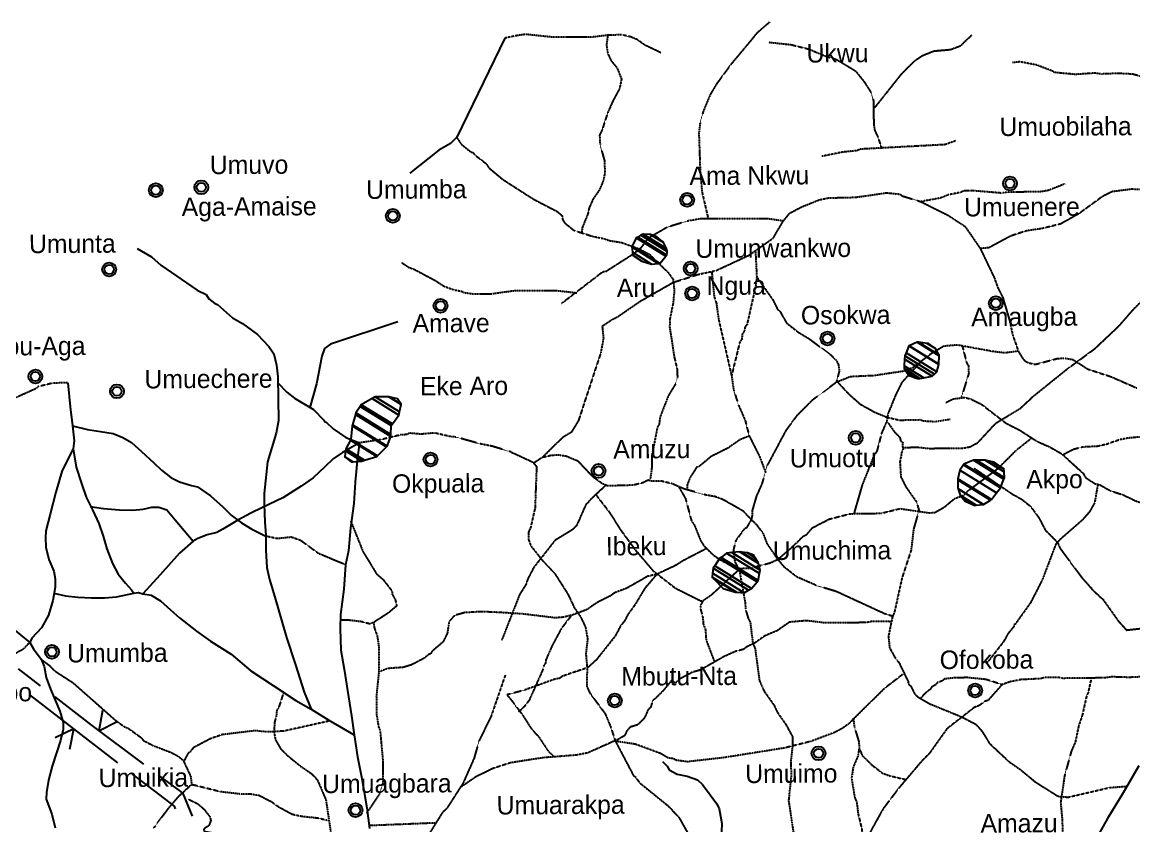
# Model space of a CAD drawing. Header units: metres. Extents: x 321186 to 621985, y 106829 to 204599.
# Drawn here: x 539041 to 551048, y 131017 to 139695 of the extents above; entities that cross this region are included whole.
import ezdxf
from ezdxf.enums import TextEntityAlignment as Align

# ---------------------------------------------------------------- set-up
doc = ezdxf.new("R2010")
doc.units = ezdxf.units.M
doc.header["$MEASUREMENT"] = 0
doc.linetypes.add('DASHED', pattern=[0.75, 0.5, -0.25])
doc.linetypes.add('HIDDEN', pattern=[0.375, 0.25, -0.125])
for name, color, linetype in [('11', 7, 'CONTINUOUS'), ('15', 7, 'CONTINUOUS'), ('18', 7, 'CONTINUOUS'), ('34', 7, 'CONTINUOUS')]:
    doc.layers.add(name, color=color, linetype=linetype)
doc.styles.get("Standard").update_dxf_attribs({"font": 'txt', "height": 0.2})

# ---------------------------------------------------------------- blocks, each defined once
blk = doc.blocks.new('TOWN')
at = {"layer": '11', "color": 7, "linetype": 'Continuous'}
for radius in [75, 50]:
    blk.add_circle((0, 0), radius, dxfattribs=at)

msp = doc.modelspace()

# ---------------------------------------------------------------- linework, layer by layer
at = {"layer": '15', "color": 1, "linetype": 'DASHED'}
msp.add_line((543507, 131047), (542786, 131018), dxfattribs=at)
for points in [[(547113, 139695), (546981, 139581), (546694, 139236), (546545, 139034), (546475, 138919), (546399, 138737), (546364, 138613), (546350, 138500), (546364, 138095), (546383, 137867), (546450, 137577)], [(545943, 139363), (545766, 139448), (545687, 139505), (545616, 139536), (545517, 139559), (545363, 139554), (545190, 139533), (544761, 139534), (544477, 139564), (544372, 139548), (544253, 139523)], [(545365, 139549), (545352, 139447), (545367, 139353), (545403, 139278), (545467, 139201), (545514, 139080), (545493, 138977), (545420, 138842), (545363, 138713), (545306, 138536), (545278, 138476), (545283, 138369), (545332, 138193), (545333, 138063), (545320, 137990), (545277, 137886), (545206, 137783), (545164, 137687), (545151, 137625), (545091, 137478), (545084, 137426)], [(547111, 139478), (547347, 139453), (547539, 139405), (547714, 139331), (547840, 139291), (548043, 139168), (548135, 139053), (548212, 138932), (548236, 138846), (548239, 138595), (548250, 138523), (548283, 138458), (548325, 138330)], [(552429, 138982), (552000, 138946), (551752, 138957), (551585, 138992), (551475, 138999), (551343, 139023), (551235, 139058), (551103, 139116), (551033, 139134), (550870, 139142), (550694, 139135), (550629, 139145), (550416, 139131), (550189, 139152), (550173, 139166), (549995, 139234), (549820, 139267), (549738, 139259)], [(543734, 138452), (543787, 138374), (543889, 138292), (543909, 138289), (543923, 138267), (544052, 138168), (544086, 138118), (544229, 137999)], [(549122, 138414), (549011, 138373), (548096, 138324), (548059, 138308), (547895, 138291), (547677, 138246)], [(552941, 138416), (552743, 138371), (552716, 138377), (552445, 138307), (552332, 138269), (552158, 138234), (552039, 138181), (551960, 138130), (551879, 138104), (551865, 138090), (551727, 138076), (551664, 138056), (551375, 137908), (551251, 137885), (551022, 137891), (550814, 137865), (550709, 137812), (550454, 137626), (550258, 137516), (550051, 137465), (549890, 137442), (549718, 137386), (549486, 137260), (549391, 137251)], [(544229, 137999), (544564, 137784), (544824, 137649), (544872, 137604), (544879, 137563), (544897, 137531), (544998, 137448), (545202, 137383), (545331, 137357), (545384, 137337), (545514, 137317), (545690, 137253), (545815, 137190), (546017, 136994), (546072, 136917), (546085, 136796), (546071, 136656), (546038, 136497), (546034, 136403), (546085, 136075), (546116, 135945), (546118, 135859), (546096, 135785), (546020, 135661), (545931, 135431), (545921, 135354), (545902, 135320), (545843, 135020), (545840, 134868), (545824, 134758)], [(545306, 136413), (545412, 136484), (545470, 136512), (545718, 136683), (546073, 136886), (546347, 136973), (546534, 137013), (546890, 137178), (547154, 137364), (547262, 137549), (547333, 137634), (547459, 137700), (547653, 137778), (547752, 137798), (548044, 137805), (548376, 137853), (548524, 137838), (548548, 137819), (548744, 137759), (549051, 137605), (549226, 137489), (549390, 137251), (549541, 136935), (549580, 136827), (549632, 136724), (549708, 136468), (549739, 136321), (549800, 136143), (549847, 136066), (549877, 136035), (549910, 136017), (549983, 136000), (550224, 136064), (550301, 136067), (550389, 136053), (550552, 135949), (550798, 135869), (551084, 135744)], [(550302, 137948), (550122, 137877), (550045, 137865), (549683, 137858), (549624, 137849), (549301, 137876), (549208, 137872), (549179, 137858), (549043, 137830), (548963, 137797), (548750, 137758)], [(547254, 137549), (547086, 137573), (546363, 137571), (546226, 137547), (546010, 137481), (545801, 137361), (545719, 137253), (545649, 137195), (545350, 137004), (545309, 136996), (544866, 136656)], [(546961, 137226), (546975, 136944), (546963, 136844), (546870, 136430), (546850, 136407), (546843, 136367), (546819, 136324), (546813, 136270), (546792, 136241), (546703, 135878)], [(548556, 135103), (548717, 135105), (548831, 135093), (549199, 135094), (549278, 135110), (549364, 135155), (549559, 135366), (549822, 135524), (549970, 135661), (550328, 135949), (550633, 136174), (550889, 136415), (551041, 136590), (551209, 136756), (551226, 136761), (551463, 137012), (551543, 137077), (551760, 137218)], [(543141, 137098), (543215, 137049), (543276, 137026), (543497, 136909), (543596, 136845), (543705, 136805), (543790, 136789), (543807, 136777), (543920, 136761), (544102, 136762), (544373, 136799), (544810, 136798), (545031, 136773)], [(546489, 137001), (546515, 136732), (546539, 136660), (546565, 136478), (546703, 135878), (546724, 135730), (546775, 135568), (546850, 135393), (546893, 135228), (547003, 135011), (547071, 134833)], [(546975, 136944), (547150, 136696), (547202, 136590), (547226, 136572), (547297, 136447), (547416, 136353), (547545, 136274), (547769, 136107), (547835, 136044), (547858, 135995), (547867, 135931), (547834, 135805)], [(545306, 136413), (545319, 136280), (545290, 136124), (545049, 135393), (544972, 135266), (544875, 135207), (544657, 134993)], [(549800, 136143), (549658, 136123), (549530, 136138), (549139, 136209), (548996, 136196), (548852, 136109), (548658, 135961), (548563, 135926), (548240, 135878), (547986, 135866), (547834, 135805), (547566, 135605), (547405, 135442), (547289, 135285), (547088, 134908), (547031, 134711), (546970, 134573), (546926, 134420), (546927, 134370), (546913, 134319), (546864, 134233), (546837, 134218), (546750, 134099), (546723, 133998), (546739, 133865), (546787, 133779), (546851, 133421), (546854, 133353), (546884, 133253), (546905, 133214), (546933, 132984), (546958, 132929), (547004, 132586), (547056, 132468), (547160, 132322), (547203, 132234), (547289, 132112), (547360, 131981), (547361, 131873), (547342, 131705), (547348, 131567), (547319, 131288), (547375, 130922)], [(549196, 136195), (549244, 136012), (549263, 135985), (549265, 135902), (549187, 135649)], [(548749, 136030), (548543, 135805), (548474, 135666), (548393, 135467), (548379, 135383), (548325, 135261), (548273, 135063), (548243, 135019), (548113, 134694), (548027, 134396)], [(547847, 135811), (547965, 135683), (548092, 135571), (548246, 135486), (548382, 135429), (548518, 135398), (548742, 135403), (548773, 135390), (548904, 135383), (549066, 135408)], [(539534, 135800), (539371, 135798), (539206, 135757), (539186, 135736), (538960, 135635), (538788, 135488), (538688, 135353), (538652, 135264), (538578, 134943), (538568, 134733), (538576, 134637), (538558, 134460), (538510, 134316), (538399, 134093), (538366, 133976), (538318, 133887), (538320, 133645), (538371, 133484)], [(549019, 135589), (549098, 135627), (549217, 135643), (549285, 135627), (549400, 135571), (549668, 135365), (549815, 135290), (550003, 135169), (550139, 135109), (550269, 135035), (550503, 134821), (550527, 134777), (550632, 134710), (550679, 134701), (550798, 134634), (550926, 134594), (551065, 134528), (551481, 134371), (551550, 134332)], [(548388, 135377), (548463, 135270), (548521, 135211), (548531, 135171), (548552, 135157), (548550, 135109), (548558, 135085), (548544, 135065), (548522, 134946), (548532, 134784), (548587, 134676), (548704, 134510), (548727, 134422), (548669, 134220), (548643, 133994), (548545, 133697), (548462, 133321), (548441, 133275), (548398, 133066), (548410, 132939), (548466, 132837), (548515, 132773), (548610, 132576), (548616, 132543), (548637, 132529), (548681, 132441), (548716, 132409), (548838, 132337), (549189, 132193), (549343, 132113), (549406, 132042), (549489, 131906), (549701, 131709), (549827, 131621), (549979, 131494), (550230, 131336), (550338, 131326), (550782, 131429), (550973, 131444)], [(544324, 135053), (544116, 135116), (543985, 135142), (543724, 135215), (543670, 135219), (543495, 135259), (543350, 135246), (543228, 135257), (543192, 135242), (543123, 135237), (542920, 135187), (542683, 135152)], [(546133, 134677), (546205, 134552), (546270, 134309), (546303, 134262), (546369, 134097), (546403, 134043), (546498, 133947), (546572, 133895), (546730, 133810), (546798, 133797), (546901, 133798), (547122, 133857), (547204, 133895), (547352, 134021), (547480, 134146), (547515, 134162), (547579, 134237), (547757, 134329), (547985, 134387), (548319, 134392), (548525, 134443), (548838, 134396), (548901, 134401), (549009, 134464), (549113, 134551), (549209, 134586), (549258, 134634), (549587, 134881), (549793, 135085), (549948, 135207)], [(546896, 135227), (546794, 135186), (546660, 135093), (546480, 135003), (546352, 134897), (546326, 134888), (546253, 134774), (546224, 134697), (546222, 134656)], [(551290, 135232), (550984, 135203), (550902, 135187), (550751, 135136), (550659, 135115), (550494, 135106), (550394, 135080), (550277, 135019)], [(544324, 135053), (544556, 134945), (544597, 134897), (544580, 134448), (544532, 134237), (544508, 134185), (544511, 134106), (544535, 134041), (544666, 133875), (544796, 133737), (544939, 133512), (545004, 133372), (545074, 133271), (545125, 133162), (545148, 133033), (545129, 132875), (545143, 132727), (545139, 132523), (545172, 132451), (545339, 132225), (545400, 132077), (545446, 131934)], [(548448, 133277), (548352, 133308), (547833, 133547), (547621, 133611), (547408, 133704), (547276, 133808), (547201, 133898), (547090, 134062), (547045, 134176), (546984, 134256), (546828, 134416), (546605, 134542), (546527, 134571), (546420, 134590), (546186, 134656), (546060, 134711), (545944, 134739), (545835, 134740), (545802, 134749), (545749, 134722), (545642, 134695), (545364, 134687), (545309, 134710), (545206, 134784), (545047, 134953), (544916, 135007), (544839, 135020), (544757, 135016), (544657, 134993), (544571, 134937)], [(549321, 134880), (549734, 134601), (549838, 134543), (549934, 134465), (550023, 134343), (550094, 134207), (550221, 134083), (550254, 134010), (550484, 133701), (550610, 133558), (550717, 133459), (550885, 133223), (550969, 133131)], [(545350, 134699), (545193, 134554), (545127, 134481), (545030, 134260), (544986, 134215), (544798, 134101), (544565, 133805), (544502, 133682), (544481, 133621), (544414, 133515), (544220, 133020)], [(550660, 134708), (550625, 134504), (550569, 134406), (550494, 134320), (550251, 134108), (550206, 134058), (550058, 133670), (549934, 133428), (549769, 133196), (549754, 133186), (549751, 133166), (549692, 133095), (549639, 133002), (549454, 132765)], [(545238, 134591), (545387, 134398), (545501, 134217), (545661, 133999), (545855, 133771), (546097, 133583), (546373, 133445), (546397, 133450), (546489, 133514), (546798, 133797)], [(542589, 134308), (542722, 133977), (542867, 133739), (542940, 133675), (543034, 133554), (543039, 133515), (543070, 133460), (543086, 133392), (542994, 133314), (542837, 133213), (542795, 133197), (542703, 133221), (542576, 133236), (542482, 133236)], [(541658, 134151), (541794, 134121), (541947, 134137), (542047, 134102), (542239, 133961), (542523, 133843)], [(546433, 134011), (546182, 133881), (546101, 133829), (545894, 133732), (545797, 133711), (545571, 133582), (545440, 133533), (545401, 133503), (545258, 133432), (545139, 133351), (544973, 133289), (544875, 133268), (544801, 133262), (544441, 133305), (544188, 133321)], [(545895, 133732), (545763, 133577), (545665, 133412), (545583, 133298), (545551, 133235), (545500, 133169), (545448, 133068), (545244, 132811), (545150, 132725), (544879, 132633), (544848, 132610), (544794, 132600), (544464, 132481), (544277, 132431)], [(546397, 133450), (546371, 133402), (546366, 133368), (546394, 133258), (546396, 133202), (546421, 133134), (546428, 133023), (546517, 132792)], [(544188, 133321), (544004, 133329), (543822, 133319), (543710, 133288), (543652, 133222), (543632, 133094), (543587, 133003), (543471, 132904), (543453, 132875), (543435, 132870), (543379, 132824), (543247, 132755), (543154, 132727), (542991, 132716), (542900, 132681)], [(544973, 133289), (544864, 133147), (544768, 132969), (544698, 132810), (544692, 132769), (544677, 132752), (544665, 132705), (544517, 132373), (544460, 132299), (544403, 132246)], [(542837, 133213), (542844, 133155), (542876, 133064), (542893, 132949), (542893, 132680), (542866, 132415), (542868, 132220), (542890, 132086), (542907, 132042), (542938, 131702), (542938, 131483), (542903, 131366), (542761, 131154)], [(548424, 133221), (548223, 133224), (548156, 133211), (547709, 133208), (547514, 133232), (547329, 133216), (547198, 133125), (547060, 133066), (546953, 132990), (546864, 132948), (546836, 132923), (546745, 132900), (546622, 132844), (546365, 132698), (546282, 132676), (546147, 132604), (546101, 132562), (546087, 132564), (546058, 132589), (545969, 132480), (545851, 132365), (545829, 132298), (545802, 132272), (545763, 132181), (545690, 132107), (545609, 132083), (545571, 132040), (545548, 131990), (545477, 131950), (545151, 131804), (545027, 131780), (544677, 131753), (544313, 131697)], [(539123, 132997), (539050, 132923), (538964, 132875), (538796, 132840), (538701, 132770), (538637, 132703), (538538, 132640), (538449, 132630), (538270, 132637), (538109, 132615), (537971, 132626), (537848, 132622)], [(539245, 132815), (539334, 132749), (539397, 132686), (539586, 132564), (540048, 132156), (540145, 132086), (540188, 132069), (540327, 131968), (540348, 131940), (540451, 131885), (540644, 131811), (540722, 131771), (540779, 131725), (540861, 131549), (540870, 131462)], [(544259, 132646), (544106, 132201), (543974, 131931), (543922, 131747), (543804, 131480), (543624, 131199), (543582, 131163), (543409, 130886), (543189, 130470), (543134, 130406), (542919, 130258)], [(548554, 132653), (548351, 132497), (547963, 132114), (547892, 132064), (547808, 132021), (547557, 131927), (547276, 131857), (546622, 131753), (546225, 131708), (546100, 131725), (546075, 131742), (546016, 131750), (545936, 131798), (545663, 131898), (545437, 131932)], [(551001, 132619), (550811, 132625), (550734, 132614), (550281, 132609), (550234, 132619), (550092, 132618), (550036, 132605), (549829, 132595), (549711, 132572), (549625, 132541), (549451, 132597), (549249, 132617), (549113, 132615), (549003, 132602), (548978, 132581), (548926, 132563), (548905, 132537), (548865, 132515), (548850, 132490), (548803, 132457), (548746, 132395)], [(550588, 132605), (550553, 132448), (550541, 132430), (550489, 132200), (550453, 132098), (550417, 131924), (550372, 131819), (550299, 131552), (550258, 131269), (550275, 131082), (550285, 130726)], [(551146, 132626), (551001, 132619)], [(541865, 132460), (541808, 132284), (541791, 132267), (541784, 132193), (541768, 132144), (541760, 132033), (541776, 131945), (541832, 131850), (541908, 131774), (542041, 131665), (542170, 131577), (542228, 131514), (542321, 131298), (542380, 130901), (542529, 130632), (542665, 130523), (542830, 130320), (542919, 130258)], [(549625, 132541), (549473, 132370), (549439, 132361), (549379, 132315), (549327, 132296), (549030, 132065), (548842, 131801), (548745, 131701), (548507, 131420), (548341, 131202), (548120, 130804)], [(544277, 132431), (544329, 132369), (544367, 132317), (544447, 132212), (544540, 132065), (544619, 131980), (544723, 131824), (544791, 131760)], [(542367, 132150), (541865, 132039), (541685, 132030), (541556, 132044), (541202, 132001), (541072, 131956), (540888, 131859), (540856, 131815), (540833, 131800), (540789, 131718)], [(548017, 132183), (548031, 132080), (548079, 131922), (548081, 131854), (548067, 131767), (548017, 131650), (547999, 131530), (548034, 131321), (548055, 131271), (548071, 131143), (548111, 130977), (548120, 130804)], [(545446, 131934), (545644, 131558), (545661, 131548), (545709, 131482), (546018, 131232), (546137, 131104), (546228, 130941)], [(548081, 131854), (548116, 131774), (548212, 131679), (548331, 131587), (548406, 131559), (548586, 131516)], [(544313, 131697), (544120, 131633), (543942, 131546), (543768, 131427)], [(542334, 131075), (542237, 131098), (542059, 131117), (541957, 131139), (541810, 131219), (541740, 131270), (541601, 131342), (541515, 131357), (541399, 131359), (541175, 131385), (540886, 131458), (540862, 131455), (540727, 131331), (540618, 131205), (540460, 130993)]]:
    msp.add_lwpolyline(points, dxfattribs=at)
at = {"layer": '15', "color": 1, "linetype": 'HIDDEN'}
for points in [[(549294, 139553), (549175, 139437), (549069, 139397), (548889, 139381), (548763, 139331), (548673, 139269), (548538, 139136), (548243, 138765)], [(550969, 133131), (551272, 133163), (551444, 133216), (551577, 133212), (551720, 133145), (551843, 133042), (551988, 132944), (552046, 132894), (552358, 132773), (552473, 132761), (552666, 132704), (552805, 132577), (552873, 132527), (552958, 132505), (553190, 132497), (553369, 132460), (553644, 132353), (554057, 132251)], [(540841, 131303), (540936, 131255), (541002, 131198), (541068, 131114), (541078, 131073), (541057, 131018), (541006, 130985), (541000, 130969), (541009, 130956), (541229, 130917), (541582, 130776), (541854, 130717), (542028, 130692), (542222, 130631), (542365, 130543), (542451, 130462), (542477, 130382), (542480, 130321), (542502, 130288)]]:
    msp.add_lwpolyline(points, dxfattribs=at)
at = {"layer": '15', "color": 1, "linetype": 'Continuous'}
for points in [[(544253, 139523), (543734, 138452), (543666, 138385), (543542, 138314), (543227, 138065)], [(540281, 137250), (540439, 137163), (540538, 137071), (540929, 136802), (541029, 136755), (541058, 136708), (541121, 136658), (541152, 136648), (541311, 136503), (541421, 136442), (541582, 136324), (541705, 136193), (541759, 136115), (541786, 135992), (541801, 135864), (541810, 135392), (541783, 135256), (541692, 134947), (541653, 134607), (541653, 134492)], [(543100, 136458), (542372, 136218), (542305, 136171), (542276, 136089), (542219, 135791), (542149, 135533)], [(539534, 135800), (539560, 135542), (539584, 135336), (539603, 135173), (539592, 135086), (539552, 135013), (539469, 134842), (539403, 134618), (539344, 134384), (539296, 134201), (539292, 134128), (539295, 134025), (539327, 133891), (539382, 133765), (539396, 133684), (539396, 133595), (539373, 133451), (539324, 133292), (539249, 133154), (539143, 133043), (539123, 132997), (539164, 132928), (539245, 132815), (539277, 132738), (539300, 132620), (539345, 132491), (539447, 132254), (539484, 132132), (539484, 132055), (539454, 131937), (539364, 131659), (539325, 131508), (539303, 131378), (539301, 131303), (539360, 131141), (539397, 130995)], [(541802, 135800), (541899, 135700), (541981, 135636), (542186, 135511), (542299, 135398), (542307, 135382), (542325, 135374), (542400, 135304), (542535, 135211), (542683, 135152)], [(539584, 135336), (539747, 135298), (539886, 135275), (540024, 135255), (540127, 135211), (540221, 135155), (540331, 135060), (540461, 134935), (540547, 134859), (540645, 134778), (540739, 134730), (540869, 134690), (540934, 134676), (541073, 134580), (541208, 134463), (541298, 134370), (541410, 134290), (541522, 134221), (541658, 134151)], [(539592, 135086), (539622, 134889), (539681, 134715), (539732, 134565), (539799, 134428), (539870, 134280), (539915, 134146), (539956, 134009), (540015, 133851), (540076, 133735), (540157, 133638), (540220, 133566), (540247, 133529)], [(542683, 135152), (542502, 135048), (542400, 134978), (542311, 134892), (542183, 134774), (542054, 134684), (541856, 134559), (541638, 134456), (541509, 134394), (541371, 134316), (541209, 134220), (541142, 134183), (541039, 134158), (540937, 134120), (540888, 134092), (540741, 133961), (540531, 133726), (540345, 133522)], [(542683, 135152), (542663, 134996), (542638, 134728), (542622, 134497), (542586, 134234), (542565, 133987), (542532, 133834), (542516, 133574), (542478, 133298), (542477, 133146), (542482, 132915), (542520, 132708), (542564, 132410), (542596, 132203), (542627, 131998), (542664, 131763), (542710, 131528), (542763, 131209), (542792, 130986)], [(541653, 134492), (541661, 134295), (541671, 134157), (541672, 133991), (541684, 133806), (541712, 133677), (541771, 133486), (541896, 133051), (541992, 132755), (542085, 132461), (542163, 132275)], [(539775, 134466), (539918, 134443), (540092, 134428), (540235, 134424), (540346, 134437), (540440, 134458), (540518, 134457), (540603, 134429), (540693, 134320), (540888, 134092)], [(539381, 133528), (539508, 133502), (539642, 133487), (539790, 133480), (539928, 133477), (540058, 133490), (540247, 133529), (540296, 133538), (540345, 133522), (540435, 133506), (540533, 133446), (540641, 133349), (540738, 133263), (540922, 133118), (541074, 133009), (541298, 132872), (541511, 132689), (541753, 132532), (541995, 132371), (542163, 132275), (542352, 132157), (542621, 132004)], [(538371, 133484), (538521, 133393), (538677, 133317), (538794, 133245), (538924, 133157), (539027, 133076), (539123, 132997)], [(551104, 131664), (550932, 131371), (550765, 131095), (550531, 130679), (550416, 130540), (550355, 130483), (550085, 130313), (549778, 130156), (549219, 129917), (549163, 129904), (548765, 129757), (548690, 129712), (548514, 129647), (548316, 129552), (548240, 129500), (548184, 129386), (548063, 128943), (547947, 128422), (547846, 128040), (547600, 127279)]]:
    msp.add_lwpolyline(points, dxfattribs=at)
at = {"layer": '18', "color": 143, "linetype": 'Continuous'}
msp.add_lwpolyline([(545957, 131710), (546009, 131659), (546031, 131620), (546114, 131573), (546223, 131551), (546336, 131513), (546389, 131461), (546543, 131254), (546570, 131199), (546600, 131042), (546589, 130781)], dxfattribs=at)
at = {"layer": '34', "color": 181, "linetype": 'Continuous'}
for p, q in [((538997, 132713), (539234, 132530)), ((540074, 131698), (539124, 132430)), ((539908, 132263), (539869, 132042)), ((539869, 132042), (540068, 132143)), ((539599, 132064), (539398, 131967)), ((539556, 131845), (539599, 132064)), ((540470, 131393), (540233, 131576)), ((540510, 131565), (540751, 131386))]:
    msp.add_line(p, q, dxfattribs=at)
for points in [[(539393, 132408), (539779, 132109), (540350, 131684)], [(540697, 131201), (540686, 131227), (540470, 131393)], [(540751, 131386), (540777, 131367), (540878, 131119)]]:
    msp.add_lwpolyline(points, dxfattribs=at)

# ---------------------------------------------------------------- block references
at = {"layer": '11', "color": 7, "linetype": 'Continuous'}
for p, xscale, yscale, rotation in [((540975, 137912), 0.9999978405090438, 0.9999978405248839, 359.5885827015813), ((549711, 137954), 0.9999978405090438, 0.9999978405248839, 359.5885827015813), ((540484, 137881), 0.9999978405090438, 0.9999978405248839, 359.5885827015813), ((546223, 137776), 0.9999978070829614, 0.9999978070991347, 359.5888494995526), ((543044, 137603), 0.9999978070829614, 0.9999978070991347, 359.5888494995526), ((539981, 137025), 0.999997740295741, 0.9999977403058438, 359.5893830963822), ((546261, 137035), 0.999997740295741, 0.9999977403058438, 359.5893830963822), ((546277, 136766), 0.999997740295741, 0.9999977403058438, 359.5893830963822), ((543560, 136633), 0.9999977069346032, 0.9999977069383021, 359.5896498952406), ((549558, 136660), 0.9999977069346032, 0.9999977069383021, 359.5896498952406), ((547740, 136280), 0.9999976735952527, 0.9999976735998644, 359.5899166932831), ((539183, 135870), 1.000002296771238, 1.000002296786988, 359.5901854005133), ((540064, 135709), 1.000002296771238, 1.000002296786988, 359.5901854005133), ((548044, 135207), 1.000002263475305, 1.000002263492206, 359.5904521981828), ((543452, 134973), 1.000002230201159, 1.000002230226528, 359.5907189950363), ((545267, 134849), 1.000002230201159, 1.000002230226528, 359.5907189950363), ((539362, 132895), 1.00000203101131, 1.00000203102536, 359.592319779031), ((545442, 132369), 1.000001997888841, 1.000001997905201, 359.5925865768422), ((549334, 132478), 1.000001997888841, 1.000001997905201, 359.5925865768422), ((547643, 131799), 1.000001964788158, 1.000001964799594, 359.5928533738374), ((542642, 131185), 1.000001898651634, 1.000001898675691, 359.5933869695483)]:
    msp.add_blockref('TOWN', p, dxfattribs=dict(at, xscale=xscale, yscale=yscale, rotation=rotation))

# ---------------------------------------------------------------- texts
for s, height, rotation, p in [('Ukwu', 200.2, 0.3667, (547848, 139365)), ('Umuobilaha', 200.2, 0.366, (550311, 138574)), ('Umuvo', 200.2, 0.3658, (541491, 138155)), ('Ama Nkwu', 200.2, 0.3657, (546895, 138044)), ('Umumba', 200.2, 0.3656, (543298, 137894)), ('Aga-Amaise', 200.2, 0.3655, (541492, 137681)), ('Umuenere', 200.2, 0.3655, (549840, 137700)), ('Umunta', 200.2, 0.3652, (539582, 137302)), ('Umunwankwo', 200.2, 0.3652, (547154, 137259)), ('Aru', 200.2, 0.3649, (545671, 136826)), ('Ngua', 200.2, 0.3649, (546753, 136821)), ('Osokwa', 200.2, 0.3648, (547936, 136538)), ('Amave', 200.2, 0.3647, (543674, 136445)), ('Amaugba', 200.2, 0.3647, (549865, 136490)), ('Amaokpu-Aga', 200.19, 0.3645, (538876, 136171)), ('Umuechere', 200.2, 0.3643, (541053, 135848)), ('Eke Aro', 200.2, 0.3643, (543813, 135771)), ('Amuzu', 200.2, 0.3638, (545842, 135084)), ('Umuotu', 200.2, 0.3638, (547801, 134988)), ('Akpo', 200.2, 0.3636, (550192, 134736)), ('Okpuala', 200.2, 0.3636, (543534, 134690)), ('Ibeku', 200.2, 0.3632, (545673, 134042)), ('Umuchima', 200.2, 0.3632, (547788, 133995)), ('Umumba', 200.2, 0.3625, (540068, 132888)), ('Ofokoba', 200.2, 0.3624, (549457, 132816)), ('Mbutu-Nta', 200.2, 0.3623, (546137, 132638)), ('Akirikpo', 200.2, 0.3622, (538672, 132434)), ('Umuikia', 200.2, 0.3616, (540349, 131541)), ('Umuimo', 200.2, 0.3616, (547349, 131585)), ('Umuagbara', 200.2, 0.3616, (542980, 131449)), ('Umuarakpa', 200.2, 0.3614, (544857, 131218)), ('Amazu', 200.2, 0.3613, (549809, 131044))]:
    msp.add_text(s, height=height, rotation=rotation, dxfattribs=at).set_placement(p, align=Align.MIDDLE)

# ---------------------------------------------------------------- meshes
at = {"layer": '11', "color": 253, "linetype": 'Continuous'}
mesh = msp.add_polyface(dxfattribs=at)
corners = [(545724, 137118), (545639, 137175), (545735, 137115), (545633, 137211), (545840, 137083), (545625, 137268), (545912, 137090), (545629, 137277), (545929, 137091), (545673, 137366), (545993, 137167), (545691, 137375), (546005, 137181), (545725, 137394), (546009, 137218), (546000, 137250), (545748, 137406), (546000, 137250), (545999, 137252), (545749, 137407), (545968, 137315), (545825, 137403), (545960, 137322), (545829, 137403), (545896, 137379)]
mesh.append_faces([[corners[k] for k in face] for face in [(0, 0, 2, 1), (1, 2, 4, 3), (3, 4, 6, 5), (5, 6, 8, 7), (7, 8, 10, 9), (9, 10, 12, 11), (11, 12, 14, 13), (13, 14, 17, 16), (16, 15, 18, 19), (19, 18, 20, 21), (21, 20, 22, 23), (23, 22, 24, 24)]], dxfattribs={"vtx0": -1, "vtx2": -1, "color": 253})
mesh = msp.add_polyface(dxfattribs=at)
corners = [(548617, 135879), (548588, 135923), (548711, 135847), (548567, 135955), (548738, 135849), (548780, 135853), (548569, 135984), (548780, 135853), (548871, 135872), (548573, 136057), (548894, 135895), (548575, 136093), (548920, 135921), (548589, 136126), (548941, 136000), (548619, 136199), (548942, 136002), (548622, 136201), (548945, 136093), (548708, 136240), (548946, 136100), (548722, 136239), (548905, 136173), (548818, 136226), (548829, 136225)]
mesh.append_faces([[corners[k] for k in face] for face in [(0, 0, 2, 1), (1, 2, 4, 3), (3, 4, 7, 6), (6, 5, 8, 9), (9, 8, 10, 11), (11, 10, 12, 13), (13, 12, 14, 15), (15, 14, 16, 17), (17, 16, 18, 19), (19, 18, 20, 21), (21, 20, 22, 23), (23, 22, 24, 24)]], dxfattribs={"vtx0": -1, "vtx2": -1, "color": 253})
mesh = msp.add_polyface(dxfattribs=at)
corners = [(542595, 134947), (542524, 135003), (542612, 134948), (542533, 135066), (542711, 134955), (542536, 135088), (542738, 134964), (542586, 135183), (542872, 135005), (542589, 135190), (542878, 135011), (542606, 135336), (542975, 135108), (542609, 135347), (542983, 135115), (542641, 135458), (543022, 135221), (542646, 135475), (543023, 135241), (543026, 135339), (542692, 135546), (543026, 135339), (543039, 135356), (542703, 135564), (543110, 135453), (542822, 135632), (543118, 135487), (542854, 135650), (543136, 135567), (543000, 135651), (543135, 135569), (543002, 135651), (543096, 135628)]
mesh.append_faces([[corners[k] for k in face] for face in [(0, 0, 2, 1), (1, 2, 4, 3), (3, 4, 6, 5), (5, 6, 8, 7), (7, 8, 10, 9), (9, 10, 12, 11), (11, 12, 14, 13), (13, 14, 16, 15), (15, 16, 18, 17), (17, 18, 21, 20), (20, 19, 22, 23), (23, 22, 24, 25), (25, 24, 26, 27), (27, 26, 28, 29), (29, 28, 30, 31), (31, 30, 32, 32)]], dxfattribs={"vtx0": -1, "vtx2": -1, "color": 253})
mesh = msp.add_polyface(dxfattribs=at)
corners = [(549226, 134521), (549333, 134477), (549186, 134568), (549345, 134478), (549172, 134586), (549422, 134486), (549150, 134655), (549425, 134487), (549149, 134659), (549146, 134754), (549502, 134533), (549146, 134754), (549148, 134764), (549511, 134539), (549170, 134858), (549567, 134611), (549208, 134914), (549609, 134666), (549214, 134923), (549613, 134676), (549317, 134964), (549646, 134760), (549348, 134964), (549653, 134776), (549442, 134965), (549647, 134838), (549520, 134949), (549643, 134873), (549540, 134945)]
mesh.append_faces([[corners[k] for k in face] for face in [(0, 0, 1, 2), (2, 1, 3, 4), (4, 3, 5, 6), (6, 5, 7, 8), (8, 7, 10, 11), (9, 10, 13, 12), (12, 13, 15, 14), (14, 15, 17, 16), (16, 17, 19, 18), (18, 19, 21, 20), (20, 21, 23, 22), (22, 23, 25, 24), (24, 25, 27, 26), (26, 27, 28, 28)]], dxfattribs={"vtx0": -1, "vtx2": -1, "color": 253})
mesh = msp.add_polyface(dxfattribs=at)
corners = [(546612, 133580), (546746, 133540), (546507, 133688), (546755, 133539), (546495, 133701), (546840, 133532), (546499, 133744), (546888, 133560), (546503, 133798), (546920, 133578), (546521, 133825), (546979, 133653), (546574, 133904), (546991, 133667), (546590, 133916), (547005, 133741), (546649, 133961), (547012, 133777), (546706, 133967), (546993, 133850), (546792, 133975), (546989, 133862), (546812, 133972), (546875, 133965), (546960, 133912), (546875, 133965), (546944, 133939)]
mesh.append_faces([[corners[k] for k in face] for face in [(0, 0, 1, 2), (2, 1, 3, 4), (4, 3, 5, 6), (6, 5, 7, 8), (8, 7, 9, 10), (10, 9, 11, 12), (12, 11, 13, 14), (14, 13, 15, 16), (16, 15, 17, 18), (18, 17, 19, 20), (20, 19, 21, 22), (22, 21, 24, 25), (23, 24, 26, 26)]], dxfattribs={"vtx0": -1, "vtx2": -1, "color": 253})

doc.saveas('drawing.dxf')
